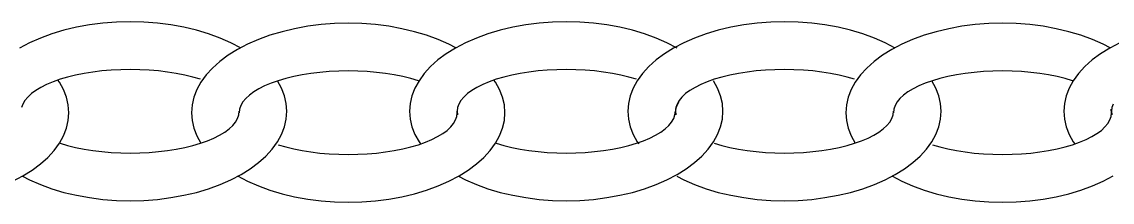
# Model space of a CAD drawing. Extents: x 88 to 321, y 172 to 272.
# Drawn here: x 178.11 to 205.6, y 231.88 to 236.42 of the extents above; entities that cross this region are included whole.
import ezdxf

# ---------------------------------------------------------------- set-up
doc = ezdxf.new("R2010")
doc.units = 0
doc.layers.get('0').update_dxf_attribs({"linetype": 'CONTINUOUS'})

msp = doc.modelspace()

# ---------------------------------------------------------------- linework, layer by layer
at = {"color": 7, "linetype": 'CONTINUOUS'}
for p, q in [((180.16, 236.386), (179.824, 236.343)), ((180.502, 236.411), (180.16, 236.386)), ((180.846, 236.42), (180.502, 236.411)), ((181.19, 236.411), (180.846, 236.42)), ((181.532, 236.386), (181.19, 236.411)), ((181.869, 236.343), (181.532, 236.386)), ((186.342, 236.384), (185.998, 236.376)), ((186.686, 236.376), (186.342, 236.384)), ((191.152, 236.386), (190.816, 236.343)), ((191.494, 236.411), (191.152, 236.386)), ((191.838, 236.42), (191.494, 236.411)), ((192.182, 236.411), (191.838, 236.42)), ((192.524, 236.386), (192.182, 236.411)), ((192.86, 236.343), (192.524, 236.386)), ((196.652, 236.386), (196.316, 236.343)), ((196.994, 236.411), (196.652, 236.386)), ((197.338, 236.42), (196.994, 236.411)), ((197.682, 236.411), (197.338, 236.42)), ((198.024, 236.386), (197.682, 236.411)), ((198.36, 236.343), (198.024, 236.386)), ((202.834, 236.384), (202.49, 236.376)), ((203.178, 236.376), (202.834, 236.384)), ((178.871, 236.119), (178.581, 236.013)), ((179.177, 236.209), (178.871, 236.119)), ((179.495, 236.284), (179.177, 236.209)), ((179.824, 236.343), (179.495, 236.284)), ((182.197, 236.284), (181.869, 236.343)), ((182.516, 236.209), (182.197, 236.284)), ((182.821, 236.119), (182.516, 236.209)), ((183.112, 236.013), (182.821, 236.119)), ((184.673, 236.173), (184.367, 236.083)), ((184.991, 236.248), (184.673, 236.173)), ((185.32, 236.308), (184.991, 236.248)), ((185.656, 236.35), (185.32, 236.308)), ((185.998, 236.376), (185.656, 236.35)), ((187.028, 236.35), (186.686, 236.376)), ((187.364, 236.308), (187.028, 236.35)), ((187.693, 236.248), (187.364, 236.308)), ((188.011, 236.173), (187.693, 236.248)), ((188.317, 236.083), (188.011, 236.173)), ((189.863, 236.119), (189.572, 236.013)), ((190.169, 236.209), (189.863, 236.119)), ((190.487, 236.284), (190.169, 236.209)), ((190.816, 236.343), (190.487, 236.284)), ((193.189, 236.284), (192.86, 236.343)), ((193.507, 236.209), (193.189, 236.284)), ((193.813, 236.119), (193.507, 236.209)), ((194.104, 236.013), (193.813, 236.119)), ((195.363, 236.119), (195.072, 236.013)), ((195.669, 236.209), (195.363, 236.119)), ((195.987, 236.284), (195.669, 236.209)), ((196.316, 236.343), (195.987, 236.284)), ((198.689, 236.284), (198.36, 236.343)), ((199.007, 236.209), (198.689, 236.284)), ((199.313, 236.119), (199.007, 236.209)), ((199.604, 236.013), (199.313, 236.119)), ((201.165, 236.173), (200.859, 236.083)), ((201.483, 236.248), (201.165, 236.173)), ((201.812, 236.308), (201.483, 236.248)), ((202.148, 236.35), (201.812, 236.308)), ((202.49, 236.376), (202.148, 236.35)), ((203.52, 236.35), (203.178, 236.376)), ((203.856, 236.308), (203.52, 236.35)), ((204.185, 236.248), (203.856, 236.308)), ((204.503, 236.173), (204.185, 236.248)), ((204.809, 236.083), (204.503, 236.173)), ((178.307, 235.894), (178.053, 235.761)), ((178.581, 236.013), (178.307, 235.894)), ((183.385, 235.894), (183.112, 236.013)), ((183.639, 235.761), (183.385, 235.894)), ((183.803, 235.858), (183.549, 235.725)), ((184.076, 235.977), (183.803, 235.858)), ((184.367, 236.083), (184.076, 235.977)), ((188.608, 235.977), (188.317, 236.083)), ((188.881, 235.858), (188.608, 235.977)), ((189.056, 235.767), (188.881, 235.858)), ((189.299, 235.894), (189.045, 235.761)), ((189.572, 236.013), (189.299, 235.894)), ((194.377, 235.894), (194.104, 236.013)), ((194.631, 235.761), (194.377, 235.894)), ((194.799, 235.894), (194.545, 235.761)), ((195.072, 236.013), (194.799, 235.894)), ((199.877, 235.894), (199.604, 236.013)), ((200.131, 235.761), (199.877, 235.894)), ((200.295, 235.858), (200.041, 235.725)), ((200.568, 235.977), (200.295, 235.858)), ((200.859, 236.083), (200.568, 235.977)), ((205.1, 235.977), (204.809, 236.083)), ((205.373, 235.858), (205.1, 235.977)), ((205.548, 235.767), (205.373, 235.858)), ((205.791, 235.894), (205.537, 235.761)), ((183.316, 235.58), (183.106, 235.425)), ((183.549, 235.725), (183.316, 235.58)), ((188.812, 235.616), (188.602, 235.461)), ((189.045, 235.761), (188.812, 235.616)), ((194.312, 235.616), (194.102, 235.461)), ((194.545, 235.761), (194.312, 235.616)), ((199.808, 235.58), (199.598, 235.425)), ((200.041, 235.725), (199.808, 235.58)), ((205.304, 235.616), (205.094, 235.461)), ((205.537, 235.761), (205.304, 235.616)), ((183.106, 235.425), (182.921, 235.259)), ((188.417, 235.295), (188.258, 235.121)), ((188.602, 235.461), (188.417, 235.295)), ((193.917, 235.295), (193.758, 235.121)), ((194.102, 235.461), (193.917, 235.295)), ((199.598, 235.425), (199.413, 235.259)), ((204.909, 235.295), (204.75, 235.121)), ((205.094, 235.461), (204.909, 235.295)), ((179.269, 235.03), (179.078, 234.974)), ((179.471, 235.079), (179.269, 235.03)), ((179.684, 235.122), (179.471, 235.079)), ((179.906, 235.157), (179.684, 235.122)), ((180.134, 235.184), (179.906, 235.157)), ((180.369, 235.204), (180.134, 235.184)), ((180.606, 235.216), (180.369, 235.204)), ((180.846, 235.22), (180.606, 235.216)), ((181.086, 235.216), (180.846, 235.22)), ((181.324, 235.204), (181.086, 235.216)), ((181.558, 235.184), (181.324, 235.204)), ((181.787, 235.157), (181.558, 235.184)), ((182.008, 235.122), (181.787, 235.157)), ((182.221, 235.079), (182.008, 235.122)), ((182.424, 235.03), (182.221, 235.079)), ((182.614, 234.974), (182.424, 235.03)), ((182.762, 235.085), (182.63, 234.904)), ((182.921, 235.259), (182.762, 235.085)), ((184.967, 235.044), (184.765, 234.994)), ((185.18, 235.086), (184.967, 235.044)), ((185.402, 235.121), (185.18, 235.086)), ((185.63, 235.148), (185.402, 235.121)), ((185.865, 235.168), (185.63, 235.148)), ((186.102, 235.18), (185.865, 235.168)), ((186.342, 235.184), (186.102, 235.18)), ((186.582, 235.18), (186.342, 235.184)), ((186.82, 235.168), (186.582, 235.18)), ((187.054, 235.148), (186.82, 235.168)), ((187.283, 235.121), (187.054, 235.148)), ((187.504, 235.086), (187.283, 235.121)), ((187.717, 235.044), (187.504, 235.086)), ((187.919, 234.994), (187.717, 235.044)), ((188.258, 235.121), (188.126, 234.94)), ((190.261, 235.03), (190.07, 234.974)), ((190.463, 235.079), (190.261, 235.03)), ((190.676, 235.122), (190.463, 235.079)), ((190.897, 235.157), (190.676, 235.122)), ((191.126, 235.184), (190.897, 235.157)), ((191.36, 235.204), (191.126, 235.184)), ((191.598, 235.216), (191.36, 235.204)), ((191.838, 235.22), (191.598, 235.216)), ((192.078, 235.216), (191.838, 235.22)), ((192.316, 235.204), (192.078, 235.216)), ((192.55, 235.184), (192.316, 235.204)), ((192.779, 235.157), (192.55, 235.184)), ((193, 235.122), (192.779, 235.157)), ((193.213, 235.079), (193, 235.122)), ((193.415, 235.03), (193.213, 235.079)), ((193.606, 234.974), (193.415, 235.03)), ((193.758, 235.121), (193.626, 234.94)), ((195.761, 235.03), (195.57, 234.974)), ((195.963, 235.079), (195.761, 235.03)), ((196.176, 235.122), (195.963, 235.079)), ((196.397, 235.157), (196.176, 235.122)), ((196.626, 235.184), (196.397, 235.157)), ((196.86, 235.204), (196.626, 235.184)), ((197.098, 235.216), (196.86, 235.204)), ((197.338, 235.22), (197.098, 235.216)), ((197.578, 235.216), (197.338, 235.22)), ((197.816, 235.204), (197.578, 235.216)), ((198.05, 235.184), (197.816, 235.204)), ((198.279, 235.157), (198.05, 235.184)), ((198.5, 235.122), (198.279, 235.157)), ((198.713, 235.079), (198.5, 235.122)), ((198.915, 235.03), (198.713, 235.079)), ((199.106, 234.974), (198.915, 235.03)), ((199.254, 235.085), (199.122, 234.904)), ((199.413, 235.259), (199.254, 235.085)), ((201.459, 235.044), (201.257, 234.994)), ((201.672, 235.086), (201.459, 235.044)), ((201.893, 235.121), (201.672, 235.086)), ((202.122, 235.148), (201.893, 235.121)), ((202.356, 235.168), (202.122, 235.148)), ((202.594, 235.18), (202.356, 235.168)), ((202.834, 235.184), (202.594, 235.18)), ((203.074, 235.18), (202.834, 235.184)), ((203.311, 235.168), (203.074, 235.18)), ((203.546, 235.148), (203.311, 235.168)), ((203.774, 235.121), (203.546, 235.148)), ((203.996, 235.086), (203.774, 235.121)), ((204.209, 235.044), (203.996, 235.086)), ((204.411, 234.994), (204.209, 235.044)), ((204.75, 235.121), (204.618, 234.94)), ((178.593, 234.772), (178.465, 234.695)), ((178.74, 234.845), (178.593, 234.772)), ((178.902, 234.912), (178.74, 234.845)), ((179.078, 234.974), (178.902, 234.912)), ((179.062, 234.904), (179.024, 234.955)), ((179.166, 234.717), (179.062, 234.904)), ((182.63, 234.904), (182.527, 234.717)), ((184.089, 234.736), (183.96, 234.659)), ((184.235, 234.809), (184.089, 234.736)), ((184.398, 234.877), (184.235, 234.809)), ((184.574, 234.939), (184.398, 234.877)), ((184.662, 234.752), (184.558, 234.94)), ((184.765, 234.994), (184.574, 234.939)), ((184.736, 234.561), (184.662, 234.752)), ((188.11, 234.939), (187.919, 234.994)), ((188.023, 234.752), (187.948, 234.561)), ((188.126, 234.94), (188.023, 234.752)), ((189.585, 234.772), (189.456, 234.695)), ((189.731, 234.845), (189.585, 234.772)), ((189.893, 234.912), (189.731, 234.845)), ((190.07, 234.974), (189.893, 234.912)), ((190.054, 234.904), (190.016, 234.955)), ((190.157, 234.717), (190.054, 234.904)), ((193.523, 234.752), (193.448, 234.561)), ((193.626, 234.94), (193.523, 234.752)), ((195.085, 234.772), (194.956, 234.695)), ((195.231, 234.845), (195.085, 234.772)), ((195.393, 234.912), (195.231, 234.845)), ((195.57, 234.974), (195.393, 234.912)), ((195.653, 234.752), (195.55, 234.94)), ((195.728, 234.561), (195.653, 234.752)), ((199.122, 234.904), (199.018, 234.717)), ((200.581, 234.736), (200.452, 234.659)), ((200.727, 234.809), (200.581, 234.736)), ((200.889, 234.877), (200.727, 234.809)), ((201.066, 234.939), (200.889, 234.877)), ((201.153, 234.752), (201.05, 234.94)), ((201.257, 234.994), (201.066, 234.939)), ((201.228, 234.561), (201.153, 234.752)), ((204.602, 234.939), (204.411, 234.994)), ((204.514, 234.752), (204.44, 234.561)), ((204.618, 234.94), (204.514, 234.752)), ((204.615, 234.934), (204.602, 234.939)), ((178.262, 234.529), (178.19, 234.442)), ((178.354, 234.614), (178.262, 234.529)), ((178.465, 234.695), (178.354, 234.614)), ((179.24, 234.525), (179.166, 234.717)), ((179.285, 234.33), (179.24, 234.525)), ((182.452, 234.525), (182.407, 234.33)), ((182.527, 234.717), (182.452, 234.525)), ((183.758, 234.493), (183.686, 234.406)), ((183.85, 234.578), (183.758, 234.493)), ((183.96, 234.659), (183.85, 234.578)), ((184.781, 234.366), (184.736, 234.561)), ((187.948, 234.561), (187.903, 234.366)), ((189.254, 234.529), (189.182, 234.442)), ((189.346, 234.614), (189.254, 234.529)), ((189.456, 234.695), (189.346, 234.614)), ((190.232, 234.525), (190.157, 234.717)), ((190.277, 234.33), (190.232, 234.525)), ((193.448, 234.561), (193.403, 234.366)), ((194.754, 234.529), (194.682, 234.442)), ((194.846, 234.614), (194.754, 234.529)), ((194.956, 234.695), (194.846, 234.614)), ((195.773, 234.366), (195.728, 234.561)), ((198.944, 234.525), (198.899, 234.33)), ((199.018, 234.717), (198.944, 234.525)), ((200.25, 234.493), (200.178, 234.406)), ((200.342, 234.578), (200.25, 234.493)), ((200.452, 234.659), (200.342, 234.578)), ((201.273, 234.366), (201.228, 234.561)), ((204.44, 234.561), (204.395, 234.366)), ((178.138, 234.352), (178.107, 234.262)), ((178.19, 234.442), (178.138, 234.352)), ((179.3, 234.134), (179.285, 234.33)), ((182.407, 234.33), (182.392, 234.134)), ((183.603, 234.226), (183.592, 234.134)), ((183.634, 234.317), (183.603, 234.226)), ((183.686, 234.406), (183.634, 234.317)), ((184.796, 234.17), (184.781, 234.366)), ((187.903, 234.366), (187.888, 234.17)), ((189.098, 234.262), (189.088, 234.17)), ((189.13, 234.352), (189.098, 234.262)), ((189.182, 234.442), (189.13, 234.352)), ((190.292, 234.134), (190.277, 234.33)), ((193.403, 234.366), (193.388, 234.17)), ((194.594, 234.226), (194.584, 234.134)), ((194.598, 234.262), (194.588, 234.17)), ((194.626, 234.317), (194.594, 234.226)), ((194.63, 234.352), (194.598, 234.262)), ((194.678, 234.406), (194.626, 234.317)), ((194.682, 234.442), (194.63, 234.352)), ((195.788, 234.17), (195.773, 234.366)), ((198.899, 234.33), (198.884, 234.134)), ((200.094, 234.226), (200.084, 234.134)), ((200.126, 234.317), (200.094, 234.226)), ((200.178, 234.406), (200.126, 234.317)), ((201.288, 234.17), (201.273, 234.366)), ((204.395, 234.366), (204.38, 234.17)), ((205.584, 234.134), (205.573, 234.226)), ((205.59, 234.262), (205.58, 234.17)), ((205.622, 234.352), (205.59, 234.262)), ((179.24, 233.743), (179.285, 233.938)), ((179.285, 233.938), (179.3, 234.134)), ((182.392, 234.134), (182.407, 233.938)), ((182.407, 233.938), (182.452, 233.743)), ((183.502, 233.898), (183.554, 233.988)), ((183.554, 233.988), (183.586, 234.078)), ((183.586, 234.078), (183.596, 234.17)), ((184.736, 233.779), (184.781, 233.974)), ((184.781, 233.974), (184.796, 234.17)), ((187.888, 234.17), (187.903, 233.974)), ((187.903, 233.974), (187.948, 233.779)), ((188.998, 233.862), (189.05, 233.952)), ((189.05, 233.952), (189.082, 234.043)), ((189.082, 234.043), (189.092, 234.134)), ((189.088, 234.17), (189.098, 234.078)), ((189.092, 234.134), (189.088, 234.17)), ((190.232, 233.743), (190.277, 233.938)), ((190.277, 233.938), (190.292, 234.134)), ((193.388, 234.17), (193.403, 233.974)), ((193.403, 233.974), (193.448, 233.779)), ((194.494, 233.898), (194.546, 233.988)), ((194.546, 233.988), (194.578, 234.078)), ((194.578, 234.078), (194.588, 234.17)), ((194.588, 234.17), (194.598, 234.078)), ((194.592, 234.134), (194.588, 234.17)), ((195.728, 233.779), (195.773, 233.974)), ((195.773, 233.974), (195.788, 234.17)), ((198.884, 234.134), (198.899, 233.938)), ((198.899, 233.938), (198.944, 233.743)), ((199.994, 233.898), (200.046, 233.988)), ((200.046, 233.988), (200.078, 234.078)), ((200.078, 234.078), (200.088, 234.17)), ((201.228, 233.779), (201.273, 233.974)), ((201.273, 233.974), (201.288, 234.17)), ((204.38, 234.17), (204.395, 233.974)), ((204.395, 233.974), (204.44, 233.779)), ((205.49, 233.862), (205.542, 233.952)), ((205.542, 233.952), (205.573, 234.043)), ((205.573, 234.043), (205.584, 234.134)), ((205.58, 234.17), (205.59, 234.078)), ((179.166, 233.552), (179.24, 233.743)), ((182.452, 233.743), (182.527, 233.552)), ((183.099, 233.568), (183.228, 233.645)), ((183.228, 233.645), (183.339, 233.726)), ((183.339, 233.726), (183.43, 233.811)), ((183.43, 233.811), (183.502, 233.898)), ((184.662, 233.588), (184.736, 233.779)), ((187.948, 233.779), (188.023, 233.588)), ((188.724, 233.609), (188.834, 233.69)), ((188.834, 233.69), (188.926, 233.775)), ((188.926, 233.775), (188.998, 233.862)), ((190.157, 233.552), (190.232, 233.743)), ((193.448, 233.779), (193.523, 233.588)), ((194.091, 233.568), (194.22, 233.645)), ((194.22, 233.645), (194.33, 233.726)), ((194.33, 233.726), (194.422, 233.811)), ((194.422, 233.811), (194.494, 233.898)), ((195.653, 233.588), (195.728, 233.779)), ((198.944, 233.743), (199.018, 233.552)), ((199.591, 233.568), (199.72, 233.645)), ((199.72, 233.645), (199.83, 233.726)), ((199.83, 233.726), (199.922, 233.811)), ((199.922, 233.811), (199.994, 233.898)), ((201.153, 233.588), (201.228, 233.779)), ((204.44, 233.779), (204.514, 233.588)), ((205.215, 233.609), (205.326, 233.69)), ((205.326, 233.69), (205.418, 233.775)), ((205.418, 233.775), (205.49, 233.862)), ((178.93, 233.183), (179.062, 233.365)), ((179.062, 233.365), (179.166, 233.552)), ((179.078, 233.366), (179.269, 233.31)), ((182.424, 233.31), (182.614, 233.366)), ((182.527, 233.552), (182.63, 233.365)), ((182.614, 233.366), (182.791, 233.428)), ((182.791, 233.428), (182.953, 233.495)), ((182.953, 233.495), (183.099, 233.568)), ((184.426, 233.219), (184.558, 233.4)), ((184.558, 233.4), (184.662, 233.588)), ((188.023, 233.588), (188.126, 233.4)), ((188.11, 233.33), (188.287, 233.392)), ((188.126, 233.4), (188.164, 233.349)), ((188.287, 233.392), (188.449, 233.459)), ((188.449, 233.459), (188.595, 233.532)), ((188.595, 233.532), (188.724, 233.609)), ((189.922, 233.183), (190.054, 233.365)), ((190.054, 233.365), (190.157, 233.552)), ((190.07, 233.366), (190.261, 233.31)), ((193.415, 233.31), (193.606, 233.366)), ((193.523, 233.588), (193.626, 233.4)), ((193.606, 233.366), (193.783, 233.428)), ((193.626, 233.4), (193.664, 233.349)), ((193.783, 233.428), (193.945, 233.495)), ((193.945, 233.495), (194.091, 233.568)), ((195.418, 233.219), (195.55, 233.4)), ((195.55, 233.4), (195.653, 233.588)), ((195.57, 233.366), (195.761, 233.31)), ((198.915, 233.31), (199.106, 233.366)), ((199.018, 233.552), (199.122, 233.365)), ((199.106, 233.366), (199.283, 233.428)), ((199.283, 233.428), (199.445, 233.495)), ((199.445, 233.495), (199.591, 233.568)), ((200.918, 233.219), (201.05, 233.4)), ((201.05, 233.4), (201.153, 233.588)), ((204.514, 233.588), (204.618, 233.4)), ((204.602, 233.33), (204.778, 233.392)), ((204.618, 233.4), (204.656, 233.349)), ((204.778, 233.392), (204.94, 233.459)), ((204.94, 233.459), (205.087, 233.532)), ((205.087, 233.532), (205.215, 233.609)), ((178.771, 233.009), (178.93, 233.183)), ((179.269, 233.31), (179.471, 233.261)), ((179.471, 233.261), (179.684, 233.218)), ((179.684, 233.218), (179.906, 233.183)), ((179.906, 233.183), (180.134, 233.156)), ((180.134, 233.156), (180.369, 233.136)), ((180.369, 233.136), (180.606, 233.124)), ((180.606, 233.124), (180.846, 233.12)), ((180.846, 233.12), (181.086, 233.124)), ((181.086, 233.124), (181.324, 233.136)), ((181.324, 233.136), (181.558, 233.156)), ((181.558, 233.156), (181.787, 233.183)), ((181.787, 233.183), (182.008, 233.218)), ((182.008, 233.218), (182.221, 233.261)), ((182.221, 233.261), (182.424, 233.31)), ((184.267, 233.045), (184.426, 233.219)), ((184.574, 233.33), (184.765, 233.274)), ((184.765, 233.274), (184.967, 233.225)), ((184.967, 233.225), (185.18, 233.183)), ((185.18, 233.183), (185.402, 233.147)), ((185.402, 233.147), (185.63, 233.12)), ((185.63, 233.12), (185.865, 233.1)), ((185.865, 233.1), (186.102, 233.088)), ((186.102, 233.088), (186.342, 233.084)), ((186.342, 233.084), (186.582, 233.088)), ((186.582, 233.088), (186.82, 233.1)), ((186.82, 233.1), (187.054, 233.12)), ((187.054, 233.12), (187.283, 233.147)), ((187.283, 233.147), (187.504, 233.183)), ((187.504, 233.183), (187.717, 233.225)), ((187.717, 233.225), (187.919, 233.274)), ((187.919, 233.274), (188.11, 233.33)), ((189.763, 233.009), (189.922, 233.183)), ((190.261, 233.31), (190.463, 233.261)), ((190.463, 233.261), (190.676, 233.218)), ((190.676, 233.218), (190.897, 233.183)), ((190.897, 233.183), (191.126, 233.156)), ((191.126, 233.156), (191.36, 233.136)), ((191.36, 233.136), (191.598, 233.124)), ((191.598, 233.124), (191.838, 233.12)), ((191.838, 233.12), (192.078, 233.124)), ((192.078, 233.124), (192.316, 233.136)), ((192.316, 233.136), (192.55, 233.156)), ((192.55, 233.156), (192.779, 233.183)), ((192.779, 233.183), (193, 233.218)), ((193, 233.218), (193.213, 233.261)), ((193.213, 233.261), (193.415, 233.31)), ((195.259, 233.045), (195.418, 233.219)), ((195.761, 233.31), (195.963, 233.261)), ((195.963, 233.261), (196.176, 233.218)), ((196.176, 233.218), (196.397, 233.183)), ((196.397, 233.183), (196.626, 233.156)), ((196.626, 233.156), (196.86, 233.136)), ((196.86, 233.136), (197.098, 233.124)), ((197.098, 233.124), (197.338, 233.12)), ((197.338, 233.12), (197.578, 233.124)), ((197.578, 233.124), (197.816, 233.136)), ((197.816, 233.136), (198.05, 233.156)), ((198.05, 233.156), (198.279, 233.183)), ((198.279, 233.183), (198.5, 233.218)), ((198.5, 233.218), (198.713, 233.261)), ((198.713, 233.261), (198.915, 233.31)), ((200.759, 233.045), (200.918, 233.219)), ((201.066, 233.33), (201.257, 233.274)), ((201.257, 233.274), (201.459, 233.225)), ((201.459, 233.225), (201.672, 233.183)), ((201.672, 233.183), (201.893, 233.147)), ((201.893, 233.147), (202.122, 233.12)), ((202.122, 233.12), (202.356, 233.1)), ((202.356, 233.1), (202.594, 233.088)), ((202.594, 233.088), (202.834, 233.084)), ((202.834, 233.084), (203.074, 233.088)), ((203.074, 233.088), (203.311, 233.1)), ((203.311, 233.1), (203.546, 233.12)), ((203.546, 233.12), (203.774, 233.147)), ((203.774, 233.147), (203.996, 233.183)), ((203.996, 233.183), (204.209, 233.225)), ((204.209, 233.225), (204.411, 233.274)), ((204.411, 233.274), (204.602, 233.33)), ((178.376, 232.688), (178.586, 232.844)), ((178.586, 232.844), (178.771, 233.009)), ((183.872, 232.724), (184.082, 232.879)), ((184.082, 232.879), (184.267, 233.045)), ((189.368, 232.688), (189.578, 232.844)), ((189.578, 232.844), (189.763, 233.009)), ((194.864, 232.724), (195.074, 232.879)), ((195.074, 232.879), (195.259, 233.045)), ((200.364, 232.724), (200.574, 232.879)), ((200.574, 232.879), (200.759, 233.045)), ((177.889, 232.411), (178.143, 232.543)), ((178.133, 232.538), (178.307, 232.446)), ((178.143, 232.543), (178.376, 232.688)), ((183.385, 232.446), (183.639, 232.579)), ((183.549, 232.543), (183.803, 232.411)), ((183.639, 232.579), (183.872, 232.724)), ((188.881, 232.411), (189.135, 232.543)), ((189.125, 232.537), (189.299, 232.446)), ((189.135, 232.543), (189.368, 232.688)), ((194.377, 232.446), (194.631, 232.579)), ((194.625, 232.537), (194.799, 232.446)), ((194.631, 232.579), (194.864, 232.724)), ((199.877, 232.446), (200.131, 232.579)), ((200.041, 232.543), (200.295, 232.411)), ((200.131, 232.579), (200.364, 232.724)), ((205.373, 232.411), (205.627, 232.543)), ((178.307, 232.446), (178.581, 232.327)), ((178.581, 232.327), (178.871, 232.221)), ((182.821, 232.221), (183.112, 232.327)), ((183.112, 232.327), (183.385, 232.446)), ((183.803, 232.411), (184.076, 232.291)), ((184.076, 232.291), (184.367, 232.186)), ((188.317, 232.186), (188.608, 232.291)), ((188.608, 232.291), (188.881, 232.411)), ((189.299, 232.446), (189.572, 232.327)), ((189.572, 232.327), (189.863, 232.221)), ((193.813, 232.221), (194.104, 232.327)), ((194.104, 232.327), (194.377, 232.446)), ((194.799, 232.446), (195.072, 232.327)), ((195.072, 232.327), (195.363, 232.221)), ((199.313, 232.221), (199.604, 232.327)), ((199.604, 232.327), (199.877, 232.446)), ((200.295, 232.411), (200.568, 232.291)), ((200.568, 232.291), (200.859, 232.186)), ((204.809, 232.186), (205.1, 232.291)), ((205.1, 232.291), (205.373, 232.411)), ((178.871, 232.221), (179.177, 232.131)), ((179.177, 232.131), (179.495, 232.056)), ((179.495, 232.056), (179.824, 231.997)), ((179.824, 231.997), (180.16, 231.954)), ((181.532, 231.954), (181.869, 231.997)), ((181.869, 231.997), (182.197, 232.056)), ((182.197, 232.056), (182.516, 232.131)), ((182.516, 232.131), (182.821, 232.221)), ((184.367, 232.186), (184.673, 232.095)), ((184.673, 232.095), (184.991, 232.02)), ((184.991, 232.02), (185.32, 231.961)), ((187.364, 231.961), (187.693, 232.02)), ((187.693, 232.02), (188.011, 232.095)), ((188.011, 232.095), (188.317, 232.186)), ((189.863, 232.221), (190.169, 232.131)), ((190.169, 232.131), (190.487, 232.056)), ((190.487, 232.056), (190.816, 231.997)), ((190.816, 231.997), (191.152, 231.954)), ((192.524, 231.954), (192.86, 231.997)), ((192.86, 231.997), (193.189, 232.056)), ((193.189, 232.056), (193.507, 232.131)), ((193.507, 232.131), (193.813, 232.221)), ((195.363, 232.221), (195.669, 232.131)), ((195.669, 232.131), (195.987, 232.056)), ((195.987, 232.056), (196.316, 231.997)), ((196.316, 231.997), (196.652, 231.954)), ((198.024, 231.954), (198.36, 231.997)), ((198.36, 231.997), (198.689, 232.056)), ((198.689, 232.056), (199.007, 232.131)), ((199.007, 232.131), (199.313, 232.221)), ((200.859, 232.186), (201.165, 232.095)), ((201.165, 232.095), (201.483, 232.02)), ((201.483, 232.02), (201.812, 231.961)), ((203.856, 231.961), (204.185, 232.02)), ((204.185, 232.02), (204.503, 232.095)), ((204.503, 232.095), (204.809, 232.186)), ((180.16, 231.954), (180.502, 231.929)), ((180.502, 231.929), (180.846, 231.92)), ((180.846, 231.92), (181.19, 231.929)), ((181.19, 231.929), (181.532, 231.954)), ((185.32, 231.961), (185.656, 231.918)), ((185.656, 231.918), (185.998, 231.893)), ((185.998, 231.893), (186.342, 231.884)), ((186.342, 231.884), (186.686, 231.893)), ((186.686, 231.893), (187.028, 231.918)), ((187.028, 231.918), (187.364, 231.961)), ((191.152, 231.954), (191.494, 231.929)), ((191.494, 231.929), (191.838, 231.92)), ((191.838, 231.92), (192.182, 231.929)), ((192.182, 231.929), (192.524, 231.954)), ((196.652, 231.954), (196.994, 231.929)), ((196.994, 231.929), (197.338, 231.92)), ((197.338, 231.92), (197.682, 231.929)), ((197.682, 231.929), (198.024, 231.954)), ((201.812, 231.961), (202.148, 231.918)), ((202.148, 231.918), (202.49, 231.893)), ((202.49, 231.893), (202.834, 231.884)), ((202.834, 231.884), (203.178, 231.893)), ((203.178, 231.893), (203.52, 231.918)), ((203.52, 231.918), (203.856, 231.961))]:
    msp.add_line(p, q, dxfattribs=at)

doc.saveas('drawing.dxf')
